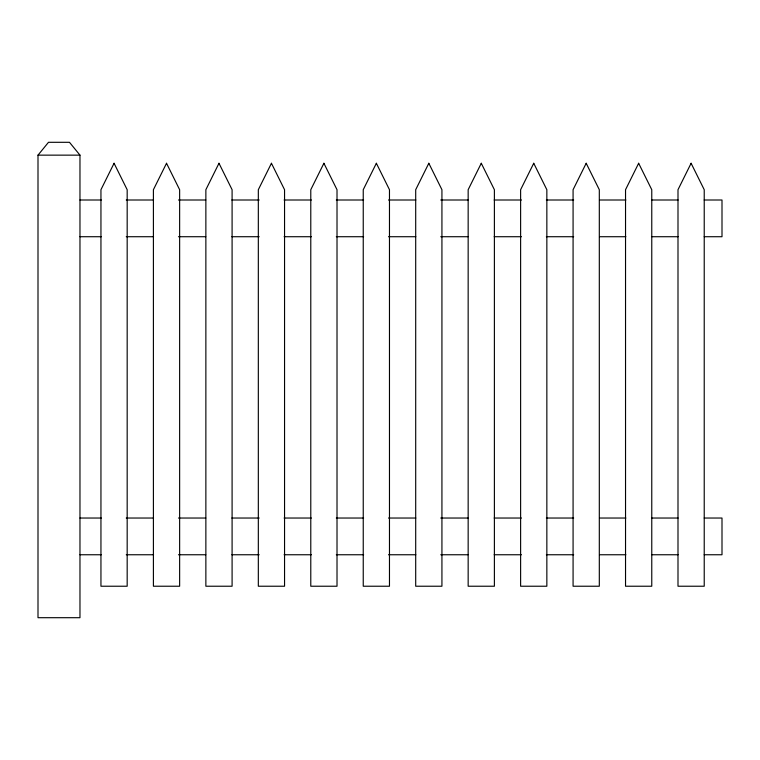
<?xml version="1.0" encoding="UTF-8"?>
<svg xmlns="http://www.w3.org/2000/svg" width="760" height="760" viewBox="0 0 760 760"><rect width="100%" height="100%" fill="white"/><g stroke="black" fill="none" stroke-linecap="round" stroke-linejoin="round"><path stroke-width="1.14" d="M38 155.144L48.488 142.3L69.473 142.3L79.971 155.144L79.971 617.7L38 617.7L38 155.144L79.971 155.144M79.971 200.004L101.327 200.004M126.245 200.004L153.548 200.004M178.467 200.004L205.761 200.004M231.866 200.004L259.169 200.004M284.088 200.004L311.381 200.004M336.309 200.004L363.603 200.004M388.522 200.004L415.815 200.004M440.743 200.004L468.036 200.004M494.142 200.004L521.436 200.004M546.364 200.004L573.658 200.004M599.764 200.004L625.869 200.004M651.985 200.004L678.091 200.004M704.197 200.004L722 200.004L722 236.721L704.197 236.721M79.971 236.721L101.327 236.721M126.245 236.721L153.548 236.721M178.467 236.721L205.761 236.721M231.866 236.721L259.169 236.721M284.088 236.721L311.381 236.721M336.309 236.721L363.603 236.721M388.522 236.721L415.815 236.721M440.743 236.721L468.036 236.721M494.142 236.721L521.436 236.721M546.364 236.721L573.658 236.721M599.764 236.721L625.869 236.721M651.985 236.721L678.091 236.721M79.971 518.035L101.327 518.035M126.245 518.035L153.548 518.035M178.467 518.035L205.761 518.035M231.866 518.035L259.169 518.035M284.088 518.035L311.381 518.035M336.309 518.035L363.603 518.035M388.522 518.035L415.815 518.035M440.743 518.035L468.036 518.035M494.142 518.035L521.436 518.035M546.364 518.035L573.658 518.035M599.764 518.035L625.869 518.035M651.985 518.035L678.091 518.035M704.197 518.035L722 518.035L722 554.753L704.197 554.753M79.971 554.753L101.327 554.753M126.245 554.753L153.548 554.753M178.467 554.753L205.761 554.753M231.866 554.753L259.169 554.753M284.088 554.753L311.381 554.753M336.309 554.753L363.603 554.753M388.522 554.753L415.815 554.753M440.743 554.753L468.036 554.753M494.142 554.753L521.436 554.753M546.364 554.753L573.658 554.753M599.764 554.753L625.869 554.753M651.985 554.753L678.091 554.753M114.066 163.276L100.947 189.715L100.947 586.226L127.177 586.226L127.177 189.715L114.066 163.276M166.525 163.276L153.406 189.715L153.406 586.226L179.636 586.226L179.636 189.715L166.525 163.276M218.984 163.276L205.865 189.715L205.865 586.226L232.094 586.226L232.094 189.715L218.984 163.276M271.444 163.276L258.324 189.715L258.324 586.226L284.553 586.226L284.553 189.715L271.444 163.276M323.902 163.276L310.783 189.715L310.783 586.226L337.012 586.226L337.012 189.715L323.902 163.276M376.361 163.276L363.242 189.715L363.242 586.226L389.471 586.226L389.471 189.715L376.361 163.276M428.82 163.276L415.701 189.715L415.701 586.226L441.93 586.226L441.93 189.715L428.82 163.276M481.279 163.276L468.16 189.715L468.16 586.226L494.389 586.226L494.389 189.715L481.279 163.276M533.739 163.276L520.619 189.715L520.619 586.226L546.848 586.226L546.848 189.715L533.739 163.276M586.188 163.276L573.078 189.715L573.078 586.226L599.308 586.226L599.308 189.715L586.188 163.276M638.647 163.276L625.537 189.715L625.537 586.226L651.767 586.226L651.767 189.715L638.647 163.276M691.106 163.276L677.996 189.715L677.996 586.226L704.225 586.226L704.225 189.715L691.106 163.276"/></g></svg>
